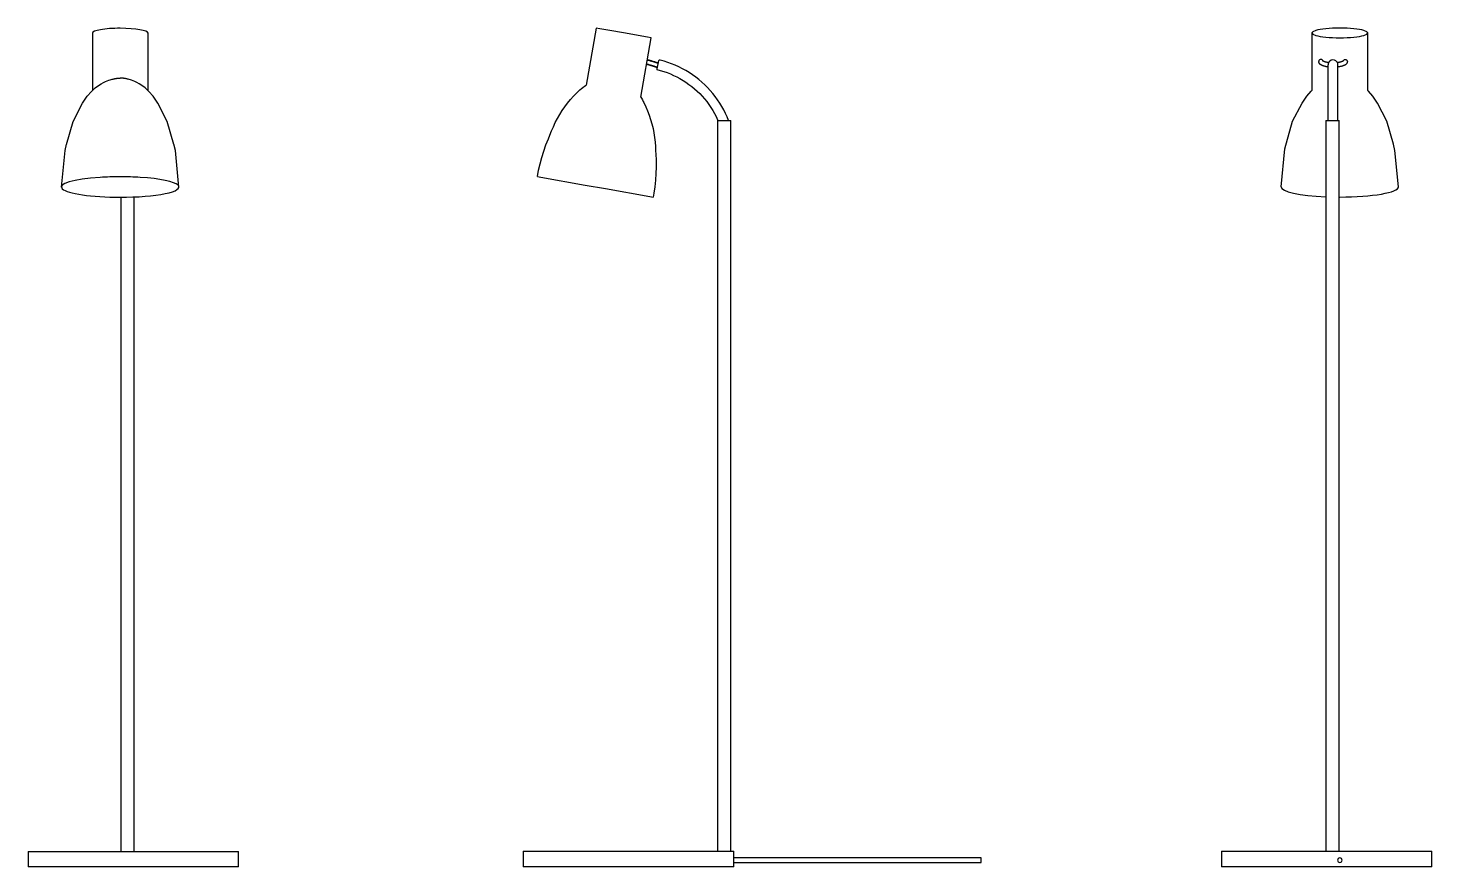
# Model space of a CAD drawing. Header units: millimetres. Extents: x -973 to 1295, y 2 to 1356.
import ezdxf

# ---------------------------------------------------------------- set-up
doc = ezdxf.new("R2010")
doc.units = ezdxf.units.MM
doc.layers.add('IKE140010-T1', color=255, linetype='Continuous')

msp = doc.modelspace()

# ---------------------------------------------------------------- linework, layer by layer
at = {"layer": 'IKE140010-T1'}
for p, q in [((-869.6, 1348.2), (-869.6, 1255.3)), ((-779.6, 1255.3), (-779.6, 1348.2)), ((-55.5, 1356.3), (-71.7, 1264.3)), ((-49.5, 1355.3), (-55.5, 1356.3)), ((-33.3, 1352.4), (-49.5, 1355.3)), ((-11.2, 1348.5), (-33.3, 1352.4)), ((27.2, 1341.8), (-11.2, 1348.5)), ((16.3, 1245), (33.2, 1340.7)), ((33.2, 1340.7), (27.2, 1341.8)), ((1100.8, 1348.5), (1100.8, 1255.6)), ((1190.8, 1255.6), (1190.8, 1348.5)), ((42.7, 1290.3), (43.3, 1293.2)), ((43.3, 1293.2), (45.8, 1303.8)), ((45.8, 1303.8), (46, 1304.6)), ((46, 1304.6), (46.1, 1304.8)), ((42.4, 1289.3), (42.5, 1289.6)), ((42.5, 1289.6), (42.7, 1290.3)), ((140.6, 1207.1), (140.6, 27)), ((140.6, 1207.1), (141, 1207.1)), ((141, 1207.1), (142, 1207.1)), ((142, 1207.1), (143.7, 1207.1)), ((143.7, 1207.1), (145.9, 1207.1)), ((145.9, 1207.1), (151.3, 1207.1)), ((151.3, 1207.1), (154, 1207.1)), ((154, 1207.1), (158.8, 1207.1)), ((158.8, 1207.1), (160.5, 1207.1)), ((160.5, 1207.1), (161.9, 1207.1)), ((161.9, 27), (161.9, 1207.1)), ((1123.3, 1207.1), (1123.3, 27)), ((1123.3, 1207.1), (1123.6, 1207.1)), ((1123.6, 1207.1), (1126.4, 1207.1)), ((1126.4, 1207.1), (1128.6, 1207.1)), ((1128.6, 1207.1), (1133.9, 1207.1)), ((1133.9, 1207.1), (1136.7, 1207.1)), ((1136.7, 1207.1), (1141.5, 1207.1)), ((1141.5, 1207.1), (1144.2, 1207.1)), ((1144.2, 1207.1), (1144.6, 1207.1)), ((1144.6, 27), (1144.6, 1207.1)), ((-150.5, 1116.5), (-144.9, 1115.5)), ((-144.9, 1115.5), (-73.2, 1102.9)), ((-73.2, 1102.9), (-40.7, 1097.1)), ((-40.7, 1097.1), (31, 1084.5)), ((-823.4, 1083.2), (-823.4, 26.7)), ((-802.1, 26.7), (-802.1, 1083.9)), ((31, 1084.5), (36.6, 1083.5)), ((-973.4, 26.7), (-973.4, 1.7)), ((-973.4, 26.7), (-967.6, 26.7)), ((-967.6, 26.7), (-950.6, 26.7)), ((-950.6, 26.7), (-923.6, 26.7)), ((-923.6, 26.7), (-888.4, 26.7)), ((-888.4, 26.7), (-847.4, 26.7)), ((-847.4, 26.7), (-803.4, 26.7)), ((-803.4, 26.7), (-759.4, 26.7)), ((-759.4, 26.7), (-718.4, 26.7)), ((-718.4, 26.7), (-683.2, 26.7)), ((-683.2, 26.7), (-656.2, 26.7)), ((-656.2, 26.7), (-639.2, 26.7)), ((-639.2, 26.7), (-633.4, 26.7)), ((-633.4, 1.7), (-633.4, 26.7)), ((-173.4, 27), (-173.4, 2)), ((-173.4, 27), (-167.6, 27)), ((-167.6, 27), (-150.6, 27)), ((-150.6, 27), (-123.6, 27)), ((-123.6, 27), (-88.4, 27)), ((-88.4, 27), (-47.4, 27)), ((-47.4, 27), (40.6, 27)), ((40.6, 27), (116.8, 27)), ((116.8, 27), (143.8, 27)), ((143.8, 27), (166.6, 27)), ((166.6, 2), (166.6, 27)), ((954.6, 27), (954.6, 2)), ((954.6, 27), (960.4, 27)), ((960.4, 27), (1004.4, 27)), ((1004.4, 27), (1039.6, 27)), ((1039.6, 27), (1124.6, 27)), ((1124.6, 27), (1209.6, 27)), ((1209.6, 27), (1244.8, 27)), ((1244.8, 27), (1271.8, 27)), ((1271.8, 27), (1288.8, 27)), ((1288.8, 27), (1294.6, 27)), ((1294.6, 2), (1294.6, 27)), ((-967.6, 1.7), (-973.4, 1.7)), ((-950.6, 1.7), (-967.6, 1.7)), ((-923.6, 1.7), (-950.6, 1.7)), ((-888.4, 1.7), (-923.6, 1.7)), ((-847.4, 1.7), (-888.4, 1.7)), ((-803.4, 1.7), (-847.4, 1.7)), ((-759.4, 1.7), (-803.4, 1.7)), ((-718.4, 1.7), (-759.4, 1.7)), ((-683.2, 1.7), (-718.4, 1.7)), ((-656.2, 1.7), (-683.2, 1.7)), ((-639.2, 1.7), (-656.2, 1.7)), ((-633.4, 1.7), (-639.2, 1.7)), ((-167.6, 2), (-173.4, 2)), ((-150.6, 2), (-167.6, 2)), ((-123.6, 2), (-150.6, 2)), ((-88.4, 2), (-123.6, 2)), ((-47.4, 2), (-88.4, 2)), ((40.6, 2), (-47.4, 2)), ((116.8, 2), (40.6, 2)), ((143.8, 2), (116.8, 2)), ((166.6, 2), (143.8, 2)), ((566.4, 16.1), (166.6, 16.1)), ((166.6, 8.9), (566.4, 8.9)), ((566.4, 12.5), (566.4, 16.1)), ((566.4, 8.9), (566.4, 12.5)), ((960.4, 2), (954.6, 2)), ((1004.4, 2), (960.4, 2)), ((1039.6, 2), (1004.4, 2)), ((1124.6, 2), (1039.6, 2)), ((1209.6, 2), (1124.6, 2)), ((1244.8, 2), (1209.6, 2)), ((1271.8, 2), (1244.8, 2)), ((1288.8, 2), (1271.8, 2)), ((1294.6, 2), (1288.8, 2))]:
    msp.add_line(p, q, dxfattribs=at)
for points in [[(25.7, 1298.3), (25.8, 1298.2), (26.6, 1298), (27.3, 1297.8), (28, 1297.6), (28.7, 1297.3), (29.5, 1297.1), (30.2, 1296.9), (30.9, 1296.7), (31.5, 1296.5), (32.2, 1296.3), (32.9, 1296.1), (33.5, 1295.9), (34.1, 1295.7), (34.7, 1295.5), (35.3, 1295.3), (35.9, 1295.2), (36.4, 1295), (37, 1294.8), (37.5, 1294.7), (38, 1294.5), (38.4, 1294.4), (38.8, 1294.3), (39.3, 1294.2), (39.6, 1294), (40, 1293.9), (40.3, 1293.8), (40.6, 1293.7), (40.9, 1293.7), (41.1, 1293.6), (41.4, 1293.5), (41.6, 1293.5), (41.7, 1293.4), (41.9, 1293.4), (42, 1293.3), (42, 1293.3), (42.1, 1293.3), (43.3, 1292.9)], [(43.3, 1292.9), (42.1, 1293.3), (42, 1293.3), (41.9, 1293.3), (41.8, 1293.4), (41.7, 1293.4), (41.5, 1293.5), (41.3, 1293.5), (41.1, 1293.6), (40.9, 1293.7), (40.6, 1293.7), (40.3, 1293.8), (39.9, 1293.9), (39.6, 1294), (39.2, 1294.2), (38.8, 1294.3), (38.4, 1294.4), (37.9, 1294.6), (37.4, 1294.7), (36.9, 1294.9), (36.4, 1295), (35.8, 1295.2), (35.3, 1295.4), (34.7, 1295.5), (34.1, 1295.7), (33.4, 1295.9), (32.8, 1296.1), (32.1, 1296.3), (31.5, 1296.5), (30.8, 1296.7), (30.1, 1296.9), (29.4, 1297.1), (28.7, 1297.4), (27.9, 1297.6), (27.2, 1297.8), (26.5, 1298), (25.7, 1298.3), (25.7, 1298.3)], [(26.9, 1305.2), (27.4, 1305.1), (28.1, 1304.8), (28.9, 1304.6), (29.6, 1304.4), (30.3, 1304.2), (31.1, 1304), (31.8, 1303.7), (32.5, 1303.5), (33.2, 1303.3), (33.8, 1303.1), (34.5, 1302.9), (35.1, 1302.7), (35.8, 1302.5), (36.4, 1302.3), (37, 1302.2), (37.6, 1302), (38.1, 1301.8), (38.7, 1301.6), (39.2, 1301.5), (39.7, 1301.3), (40.2, 1301.2), (40.6, 1301.1), (41, 1300.9), (41.4, 1300.8), (41.8, 1300.7), (42.2, 1300.6), (42.5, 1300.5), (42.8, 1300.4), (43, 1300.3), (43.3, 1300.3), (43.5, 1300.2), (43.7, 1300.1), (43.8, 1300.1), (43.9, 1300.1), (44, 1300), (44.1, 1300), (44.1, 1300), (44.9, 1299.8)], [(44.9, 1299.8), (44.1, 1300), (44, 1300), (44, 1300), (43.9, 1300.1), (43.7, 1300.1), (43.6, 1300.2), (43.4, 1300.2), (43.2, 1300.3), (42.9, 1300.4), (42.6, 1300.5), (42.3, 1300.5), (42, 1300.6), (41.6, 1300.8), (41.2, 1300.9), (40.8, 1301), (40.4, 1301.1), (39.9, 1301.3), (39.4, 1301.4), (38.9, 1301.6), (38.4, 1301.7), (37.9, 1301.9), (37.3, 1302.1), (36.7, 1302.2), (36.1, 1302.4), (35.5, 1302.6), (34.8, 1302.8), (34.2, 1303), (33.5, 1303.2), (32.8, 1303.4), (32.1, 1303.6), (31.4, 1303.9), (30.7, 1304.1), (30, 1304.3), (29.2, 1304.5), (28.5, 1304.7), (27.7, 1305), (27, 1305.2), (26.9, 1305.2)], [(158.3, 1206.9), (155.9, 1212.8), (153.3, 1218.6), (150.4, 1224.3), (147.3, 1229.9), (144, 1235.3), (140.5, 1240.6), (136.7, 1245.8), (132.8, 1250.8), (128.6, 1255.6), (124.3, 1260.3), (119.8, 1264.8), (115.1, 1269.1), (110.2, 1273.3), (105.2, 1277.2), (100, 1280.9), (94.7, 1284.4), (89.3, 1287.7), (83.7, 1290.8), (78, 1293.6), (72.2, 1296.3), (66.2, 1298.6), (60.2, 1300.8), (54.2, 1302.7), (48, 1304.4), (46.1, 1304.8)], [(1126.7, 1293.6), (1126.3, 1293.7), (1125.5, 1293.8), (1124.8, 1293.9), (1124, 1294), (1123.3, 1294.2), (1122.6, 1294.3), (1121.9, 1294.5), (1121.3, 1294.6), (1120.6, 1294.8), (1120, 1295), (1119.4, 1295.2), (1118.8, 1295.4), (1118.2, 1295.6), (1117.6, 1295.8), (1117.1, 1296), (1116.5, 1296.3), (1116, 1296.5), (1115.5, 1296.8), (1115.1, 1297.1), (1114.6, 1297.4), (1114.2, 1297.7), (1113.7, 1298.1), (1113.3, 1298.5), (1113, 1298.9), (1112.6, 1299.4), (1112.3, 1300), (1112, 1300.6), (1111.9, 1301.3), (1111.8, 1302), (1111.7, 1302.2)], [(1127.6, 1300.6), (1127.1, 1300.7), (1126.4, 1300.7), (1125.8, 1300.9), (1125.1, 1301), (1124.5, 1301.1), (1124, 1301.2), (1123.4, 1301.3), (1122.9, 1301.4), (1122.3, 1301.6), (1121.8, 1301.7), (1121.4, 1301.9), (1121, 1302), (1120.5, 1302.2), (1120.2, 1302.3), (1119.8, 1302.4), (1119.5, 1302.6), (1119.3, 1302.7), (1119, 1302.9), (1118.8, 1303), (1118.7, 1303.1), (1118.6, 1303.1)], [(1126.7, 1297.1), (1126.7, 1295.6), (1126.7, 1293.8), (1126.7, 1291.8), (1126.7, 1289.7), (1126.7, 1287.2), (1126.7, 1284.6), (1126.7, 1281.7), (1126.7, 1278.7), (1126.7, 1275.4), (1126.7, 1271.9), (1126.7, 1268.3), (1126.7, 1264.4), (1126.7, 1260.4), (1126.7, 1256.1), (1126.7, 1251.7), (1126.7, 1247.2), (1126.7, 1242.5), (1126.7, 1237.6), (1126.7, 1232.6), (1126.7, 1227.5), (1126.7, 1222.2), (1126.7, 1216.9), (1126.7, 1211.4), (1126.7, 1207.1)], [(1151.3, 1303.3), (1151.3, 1303.2), (1151.2, 1303.2), (1151.1, 1303.1), (1151, 1303), (1150.8, 1302.9), (1150.6, 1302.8), (1150.3, 1302.6), (1150, 1302.5), (1149.7, 1302.3), (1149.3, 1302.2), (1148.9, 1302), (1148.5, 1301.9), (1148, 1301.7), (1147.6, 1301.6), (1147, 1301.5), (1146.5, 1301.3), (1146, 1301.2), (1145.4, 1301.1), (1144.8, 1301), (1144.2, 1300.9), (1143.5, 1300.8), (1142.9, 1300.7), (1142.2, 1300.6), (1141.8, 1300.5)], [(1142.6, 1207.1), (1142.6, 1209.7), (1142.6, 1215.2), (1142.6, 1220.6), (1142.6, 1225.9), (1142.6, 1231), (1142.6, 1236.1), (1142.6, 1241), (1142.6, 1245.7), (1142.6, 1250.3), (1142.6, 1254.8), (1142.6, 1259.1), (1142.6, 1263.2), (1142.6, 1267.1), (1142.6, 1270.8), (1142.6, 1274.3), (1142.6, 1277.7), (1142.6, 1280.8), (1142.6, 1283.7), (1142.6, 1286.4), (1142.6, 1288.9), (1142.6, 1291.2), (1142.6, 1293.2), (1142.6, 1295), (1142.6, 1296.6), (1142.4, 1298.9)], [(1158.1, 1302.3), (1158, 1301.6), (1157.9, 1301), (1157.6, 1300.3), (1157.4, 1299.7), (1157, 1299.2), (1156.7, 1298.7), (1156.3, 1298.3), (1155.9, 1297.9), (1155.4, 1297.6), (1155, 1297.2), (1154.5, 1296.9), (1154, 1296.7), (1153.5, 1296.4), (1153, 1296.1), (1152.5, 1295.9), (1151.9, 1295.7), (1151.4, 1295.5), (1150.8, 1295.3), (1150.2, 1295.1), (1149.5, 1294.9), (1148.9, 1294.7), (1148.2, 1294.5), (1147.6, 1294.4), (1146.9, 1294.2), (1146.2, 1294.1), (1145.4, 1294), (1144.7, 1293.9), (1144, 1293.7), (1143.2, 1293.6), (1142.6, 1293.6)], [(1158.1, 1302.3), (1158, 1303.1), (1157.9, 1303.7), (1157.9, 1303.8)], [(-877.7, 1246.3), (-871, 1254), (-864.9, 1259.6), (-859.7, 1263.5), (-855.2, 1266.3), (-851.4, 1268.4), (-848.2, 1269.9), (-845.4, 1271.1), (-843, 1272), (-841, 1272.7), (-839.2, 1273.2), (-837.6, 1273.7), (-836.2, 1274), (-835, 1274.3), (-833.9, 1274.6), (-833, 1274.8), (-832.1, 1274.9), (-831.3, 1275.1), (-830.6, 1275.2), (-830, 1275.3), (-829.4, 1275.3), (-828.9, 1275.4), (-828.4, 1275.5), (-828, 1275.5), (-827.6, 1275.5), (-827.3, 1275.6), (-826.9, 1275.6), (-826.6, 1275.6), (-826.4, 1275.6), (-826.1, 1275.7), (-825.8, 1275.7), (-825.6, 1275.7), (-825.4, 1275.7), (-825.2, 1275.7), (-825, 1275.7), (-824.8, 1275.7), (-824.6, 1275.7), (-824.6, 1275.7)], [(-771.5, 1246.3), (-778.2, 1254), (-784.2, 1259.6), (-789.5, 1263.5), (-793.9, 1266.3), (-797.7, 1268.4), (-801, 1269.9), (-803.7, 1271.1), (-806.1, 1272), (-808.2, 1272.7), (-810, 1273.2), (-811.5, 1273.7), (-812.9, 1274), (-814.1, 1274.3), (-815.2, 1274.6), (-816.2, 1274.8), (-817, 1274.9), (-817.8, 1275.1), (-818.5, 1275.2), (-819.1, 1275.3), (-819.7, 1275.3), (-820.2, 1275.4), (-820.7, 1275.5), (-821.1, 1275.5), (-821.5, 1275.5), (-821.9, 1275.6), (-822.2, 1275.6), (-822.5, 1275.6), (-822.8, 1275.6), (-823.1, 1275.7), (-823.3, 1275.7), (-823.5, 1275.7), (-823.7, 1275.7), (-824, 1275.7), (-824.2, 1275.7), (-824.4, 1275.7), (-824.6, 1275.7), (-824.6, 1275.7)], [(42.4, 1289.3), (48, 1287.9), (53.5, 1286.2), (58.9, 1284.4), (64.2, 1282.3), (69.5, 1280), (74.7, 1277.5), (79.7, 1274.8), (84.7, 1271.9), (89.5, 1268.8), (94.2, 1265.5), (98.8, 1262), (103.2, 1258.3), (107.5, 1254.5), (111.6, 1250.5), (115.5, 1246.4), (119.3, 1242), (122.9, 1237.6), (126.3, 1233), (129.6, 1228.2), (132.6, 1223.4), (135.5, 1218.4), (138.1, 1213.3), (140.6, 1208.1), (141, 1207.1)], [(-130.3, 1183.4), (-127.7, 1190.3), (-124.8, 1197.1), (-121.6, 1203.8), (-118.1, 1210.4), (-114.4, 1216.8), (-110.5, 1223), (-106.3, 1229.1), (-101.8, 1235.1), (-97.1, 1240.8), (-92.2, 1246.3), (-87.1, 1251.7), (-84, 1254.7)], [(-84, 1254.7), (-81.8, 1256.8), (-79.4, 1258.8), (-77, 1260.6), (-74.5, 1262.4), (-71.9, 1264.1), (-71.7, 1264.3)], [(1092.7, 1246.6), (1099.3, 1254.4), (1100.8, 1255.6)], [(1198.9, 1246.6), (1192.2, 1254.4), (1190.8, 1255.6)], [(-911.3, 1168.5), (-900.7, 1205.6), (-885.5, 1234.9), (-877.7, 1246.3)], [(-737.9, 1168.5), (-748.5, 1205.6), (-763.6, 1234.9), (-771.5, 1246.3)], [(16.3, 1245), (17.4, 1243.3), (19, 1240.7), (20.4, 1238), (21.4, 1236.1)], [(21.4, 1236.1), (24.6, 1229.4), (27.5, 1222.6), (30.1, 1215.6), (32.4, 1208.6), (34.4, 1201.5), (36.2, 1194.3), (37.6, 1187), (38.8, 1179.7), (39.7, 1172.3), (40.2, 1165), (40.5, 1157.6), (40.6, 1153.3)], [(1050.8, 1100), (1056.9, 1161.3), (1069.6, 1205.9), (1084.8, 1235.2), (1092.7, 1246.6)], [(1232.5, 1168.8), (1221.9, 1205.9), (1206.7, 1235.2), (1198.9, 1246.6)], [(-150.5, 1116.5), (-148.6, 1127), (-146.2, 1137.3), (-143.5, 1147.6), (-140.3, 1157.8), (-136.8, 1167.8), (-132.8, 1177.7), (-130.3, 1183.4)], [(-919.6, 1099.6), (-913.7, 1158.4), (-911.2, 1168.7)], [(-729.6, 1099.6), (-735.5, 1158.4), (-737.9, 1168.7)], [(1240.8, 1100), (1234.9, 1158.8), (1232.4, 1169)], [(40.6, 1153.3), (41.1, 1142.7), (41.3, 1132), (41, 1121.4), (40.4, 1110.8), (39.3, 1100.2), (37.7, 1089.7), (36.6, 1083.5)]]:
    msp.add_lwpolyline(points, dxfattribs=at)
for start, end in [(90, 270), (270, 90)]:
    msp.add_arc((1145.8, 12.5), 3.63, start, end, dxfattribs=at)
for centre, major_axis, ratio, start_param, end_param in [((-824.6, 1348.2), (45, 0), 0.173648, 1.570796, 3.141593), ((-824.6, 1348.2), (45, 0), 0.173648, 0, 1.570796), ((1145.8, 1348.5), (45, 0), 0.173648, 1.570796, 3.665191), ((1145.8, 1348.5), (45, 0), 0.173648, 3.665191, 4.18879), ((1145.8, 1348.5), (-45, 0), 0.173648, 1.047198, 1.570796), ((1145.8, 1348.5), (45, 0), 0.173648, 5.759587, 7.853982), ((1145.8, 1348.5), (45, 0), 0.173648, 4.712389, 5.235988), ((1145.8, 1348.5), (45, 0), 0.173648, 5.235988, 5.759587), ((1115.2, 1302.3), (3.5, 0.19), 0.956959, 2.827721, 3.089521), ((1115.2, 1302.3), (3.5, 0.19), 0.956959, 2.565922, 2.827699), ((1115.2, 1302.3), (3.5, 0.19), 0.956959, 1.780524, 2.565912), ((1115.2, 1302.3), (3.5, 0.19), 0.956959, 1.518725, 1.780524), ((1115.2, 1302.3), (3.5, 0.19), 0.956959, 1.256925, 1.518725), ((1115.2, 1302.3), (3.5, 0.19), 0.956959, 0.995126, 1.256925), ((1115.2, 1302.3), (3.5, 0.19), 0.956959, 0.733327, 0.995126), ((1115.2, 1302.3), (3.5, 0.19), 0.956959, 0.471535, 0.733308), ((1115.2, 1302.3), (3.5, 0.19), 0.956959, 0.204191, 0.471527), ((1134.7, 1297.1), (7.98, 0), 0.973434, 2.917944, 3.141593), ((1134.7, 1297.1), (7.98, 0), 0.973434, 0.233167, 2.917944), ((-824.6, 1099.7), (95, 0), 0.173648, 1.919862, 4.712389), ((-824.6, 1099.7), (95, 0), 0.173648, 1.570796, 1.919862), ((-824.6, 1099.7), (95, 0), 0.173648, 1.22173, 1.570796), ((-824.6, 1099.7), (95, 0), 0.173648, 0.174533, 1.22173), ((-824.6, 1099.7), (95, 0), 0.173648, 4.712389, 6.457718), ((1145.8, 1100), (95, 0), 0.173648, 3.143985, 4.470824), ((1145.8, 1100), (-95, 0), 0.173648, 1.570796, 3.1392), ((1145.8, 1100), (95, 0), 0.173648, 4.699707, 4.712389)]:
    msp.add_ellipse(centre, major_axis=major_axis, ratio=ratio, start_param=start_param, end_param=end_param, dxfattribs=at)
at = {"layer": 'IKE140010-T1', "extrusion": (0, 0, -1)}
for start_param, end_param in [(0.204191, 0.471527), (0.471535, 0.733308), (0.733327, 0.995126), (0.995126, 1.256925), (1.256925, 1.518725), (1.518725, 1.780524), (1.780524, 2.565912), (2.565922, 2.631889)]:
    msp.add_ellipse((1154.7, 1302.4), major_axis=(-3.5, 0.22), ratio=0.956959, start_param=start_param, end_param=end_param, dxfattribs=at)

doc.saveas('drawing.dxf')
